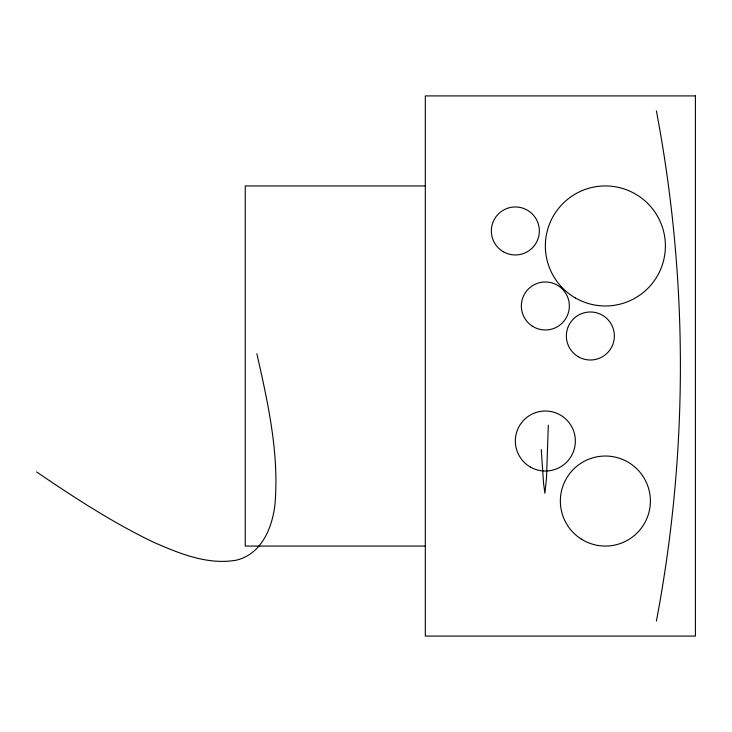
<?xml version="1.0" encoding="UTF-8"?>
<svg xmlns="http://www.w3.org/2000/svg" width="732" height="732" viewBox="0 0 732 732"><rect width="100%" height="100%" fill="white"/><g stroke="black" fill="none" stroke-linecap="round" stroke-linejoin="round"><path stroke-width="1.1" d="M548.305 425.201L546.539 477.557L544.919 493.258L543.583 483.66L541.259 449.512M425.31 185.937L245.257 185.937L245.257 546.063L425.31 546.063M36.6 471.939C74.142 497.495 112.335 522.392 153.327 542.128C179.358 553.484 207.641 565.333 236.61 560.117C261.608 553.978 272.313 527.699 274.958 504.458C279.331 453.538 267.985 403.058 256.868 353.693M656.384 110.916A1367.129 1367.129 0 0 1 656.384 621.084M695.4 95.91L425.31 95.91L425.31 636.09L695.4 636.09L695.4 95.91M578.362 356.786A24.01 24.01 0 0 0 614.377 335.988A24.01 24.01 0 0 0 578.362 315.199A24.01 24.01 0 0 0 578.362 356.786M575.361 297.942A60.024 60.024 0 0 0 665.388 245.961A60.024 60.024 0 0 0 575.361 193.98A60.024 60.024 0 0 0 575.361 297.942M531.899 325.859A24.01 24.01 0 0 0 569.295 307.696A24.01 24.01 0 0 0 534.863 284.382A24.01 24.01 0 0 0 531.899 325.859M581.364 539.127A45.018 45.018 0 0 0 650.355 502.793A45.018 45.018 0 0 0 584.392 461.215A45.018 45.018 0 0 0 581.364 539.127M503.342 251.744A24.01 24.01 0 0 0 539.347 230.955A24.01 24.01 0 0 0 503.342 210.166A24.01 24.01 0 0 0 503.342 251.744M530.343 467.016A30.012 30.012 0 0 0 575.361 441.021A30.012 30.012 0 0 0 530.343 415.035A30.012 30.012 0 0 0 530.343 467.016"/></g></svg>
